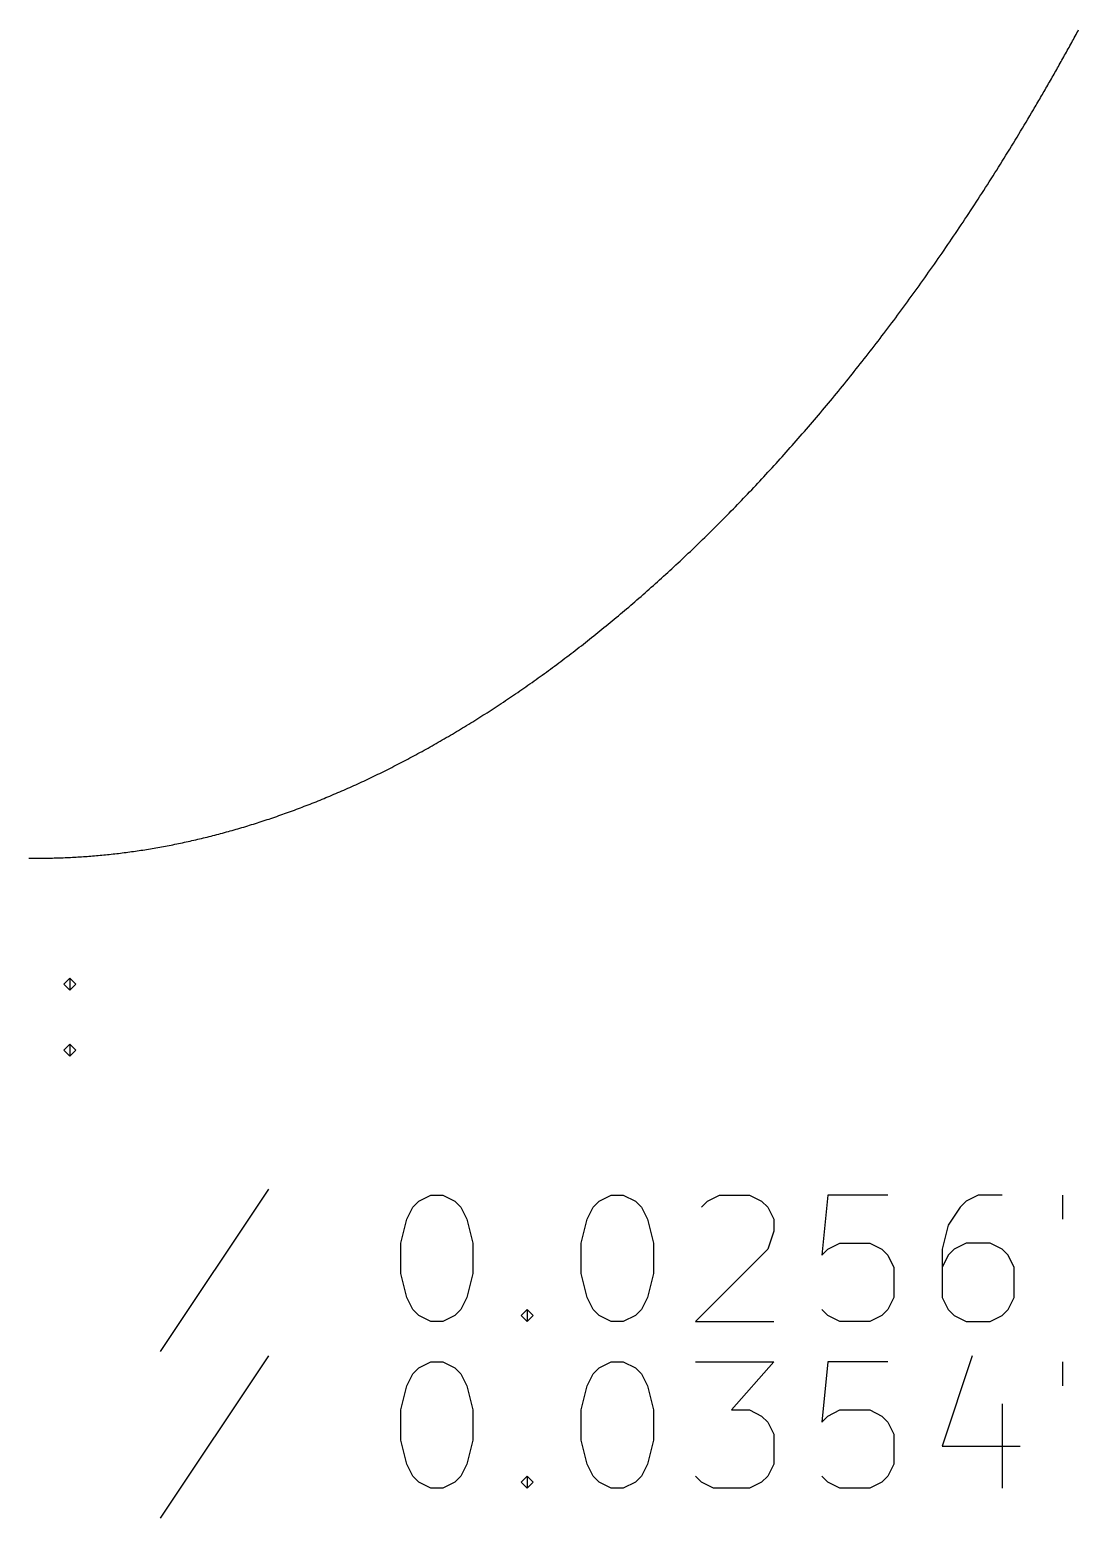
# Model space of a CAD drawing. Header units: millimetres. Extents: x 84 to 218, y -151 to -51.
# Drawn here: x 100.3 to 116.9, y -150.27 to -126.7 of the extents above; entities that cross this region are included whole.
import ezdxf

# ---------------------------------------------------------------- set-up
doc = ezdxf.new("R2010")
doc.units = ezdxf.units.MM
doc.layers.add('BLACK', color=250, linetype='CONTINUOUS')

msp = doc.modelspace()

# ---------------------------------------------------------------- linework, layer by layer
at = {"layer": 'BLACK', "linetype": 'CONTINUOUS'}
for p, q in [((116.825882, -126.84892), (116.839734, -126.823599)), ((116.839734, -126.823599), (116.853576, -126.798255)), ((116.853576, -126.798255), (116.867407, -126.77289)), ((116.867407, -126.77289), (116.881228, -126.747501)), ((116.881228, -126.747501), (116.895037, -126.722091)), ((116.895037, -126.722091), (116.908837, -126.696658)), ((116.700734, -127.075811), (116.714682, -127.050689)), ((116.714682, -127.050689), (116.728618, -127.025547)), ((116.728618, -127.025547), (116.742545, -127.000381)), ((116.742545, -127.000381), (116.756461, -126.975194)), ((116.756461, -126.975194), (116.770366, -126.949983)), ((116.770366, -126.949983), (116.784261, -126.924752)), ((116.784261, -126.924752), (116.798145, -126.899496)), ((116.798145, -126.899496), (116.812019, -126.87422)), ((116.812019, -126.87422), (116.825882, -126.84892)), ((116.560692, -127.32578), (116.574743, -127.300884)), ((116.574743, -127.300884), (116.588783, -127.275967)), ((116.588783, -127.275967), (116.602813, -127.251025)), ((116.602813, -127.251025), (116.616833, -127.226063)), ((116.616833, -127.226063), (116.630843, -127.201076)), ((116.630843, -127.201076), (116.644841, -127.176069)), ((116.644841, -127.176069), (116.65883, -127.151037)), ((116.65883, -127.151037), (116.672809, -127.125984)), ((116.672809, -127.125984), (116.686777, -127.100908)), ((116.686777, -127.100908), (116.700734, -127.075811)), ((116.433782, -127.548821), (116.447923, -127.52413)), ((116.447923, -127.52413), (116.462055, -127.499415)), ((116.462055, -127.499415), (116.476176, -127.474679)), ((116.476176, -127.474679), (116.490288, -127.449918)), ((116.490288, -127.449918), (116.504388, -127.425137)), ((116.504388, -127.425137), (116.51848, -127.400331)), ((116.51848, -127.400331), (116.532561, -127.375504)), ((116.532561, -127.375504), (116.546632, -127.350653)), ((116.546632, -127.350653), (116.560692, -127.32578)), ((116.29182, -127.794481), (116.30606, -127.770019)), ((116.30606, -127.770019), (116.320291, -127.745532)), ((116.320291, -127.745532), (116.334512, -127.721024)), ((116.334512, -127.721024), (116.348723, -127.696491)), ((116.348723, -127.696491), (116.362924, -127.671937)), ((116.362924, -127.671937), (116.377116, -127.647359)), ((116.377116, -127.647359), (116.391297, -127.622759)), ((116.391297, -127.622759), (116.405469, -127.598136)), ((116.405469, -127.598136), (116.41963, -127.57349)), ((116.41963, -127.57349), (116.433782, -127.548821)), ((116.163218, -128.013615), (116.191864, -127.96508)), ((116.191864, -127.96508), (116.206173, -127.940777)), ((116.206173, -127.940777), (116.220471, -127.916453)), ((116.220471, -127.916453), (116.234761, -127.892104)), ((116.234761, -127.892104), (116.24904, -127.867733)), ((116.24904, -127.867733), (116.26331, -127.843339)), ((116.26331, -127.843339), (116.27757, -127.818922)), ((116.27757, -127.818922), (116.29182, -127.794481)), ((116.019418, -128.254902), (116.048253, -128.20683)), ((116.048253, -128.20683), (116.077051, -128.158665)), ((116.077051, -128.158665), (116.105811, -128.110408)), ((116.105811, -128.110408), (116.134534, -128.062058)), ((116.134534, -128.062058), (116.163218, -128.013615)), ((115.874683, -128.493861), (115.903704, -128.446256)), ((115.903704, -128.446256), (115.932688, -128.398558)), ((115.932688, -128.398558), (115.961635, -128.350766)), ((115.961635, -128.350766), (115.990545, -128.30288)), ((115.990545, -128.30288), (116.019418, -128.254902)), ((115.729036, -128.730477), (115.758238, -128.683342)), ((115.758238, -128.683342), (115.787403, -128.636113)), ((115.787403, -128.636113), (115.816532, -128.58879)), ((115.816532, -128.58879), (115.845626, -128.541372)), ((115.845626, -128.541372), (115.874683, -128.493861)), ((115.582501, -128.964732), (115.611878, -128.918071)), ((115.611878, -128.918071), (115.64122, -128.871314)), ((115.64122, -128.871314), (115.670528, -128.824463)), ((115.670528, -128.824463), (115.6998, -128.777517)), ((115.6998, -128.777517), (115.729036, -128.730477)), ((115.4351, -129.196611), (115.464648, -129.150426)), ((115.464648, -129.150426), (115.494163, -129.104146)), ((115.494163, -129.104146), (115.523643, -129.05777)), ((115.523643, -129.05777), (115.553089, -129.011299)), ((115.553089, -129.011299), (115.582501, -128.964732)), ((115.286856, -129.426099), (115.316571, -129.380393)), ((115.316571, -129.380393), (115.346253, -129.334592)), ((115.346253, -129.334592), (115.375902, -129.288694)), ((115.375902, -129.288694), (115.405518, -129.242701)), ((115.405518, -129.242701), (115.4351, -129.196611)), ((115.107885, -129.698305), (115.137794, -129.653179)), ((115.137794, -129.653179), (115.167671, -129.607956)), ((115.167671, -129.607956), (115.197516, -129.562637)), ((115.197516, -129.562637), (115.227328, -129.517221)), ((115.227328, -129.517221), (115.257109, -129.471708)), ((115.257109, -129.471708), (115.286856, -129.426099)), ((114.957871, -129.922478), (114.987936, -129.877838)), ((114.987936, -129.877838), (115.01797, -129.833101)), ((115.01797, -129.833101), (115.047973, -129.788266)), ((115.047973, -129.788266), (115.077945, -129.743334)), ((115.077945, -129.743334), (115.107885, -129.698305)), ((114.807091, -130.144213), (114.837307, -130.100062)), ((114.837307, -130.100062), (114.867493, -130.055813)), ((114.867493, -130.055813), (114.89765, -130.011466)), ((114.89765, -130.011466), (114.927776, -129.967021)), ((114.927776, -129.967021), (114.957871, -129.922478)), ((114.625174, -130.407056), (114.655566, -130.363495)), ((114.655566, -130.363495), (114.685929, -130.319835)), ((114.685929, -130.319835), (114.716264, -130.276077)), ((114.716264, -130.276077), (114.746569, -130.232221)), ((114.746569, -130.232221), (114.776844, -130.188266)), ((114.776844, -130.188266), (114.807091, -130.144213)), ((114.472789, -130.623378), (114.503322, -130.580312)), ((114.503322, -130.580312), (114.533828, -130.537147)), ((114.533828, -130.537147), (114.564305, -130.493882)), ((114.564305, -130.493882), (114.594754, -130.450518)), ((114.594754, -130.450518), (114.625174, -130.407056)), ((114.289018, -130.87969), (114.319714, -130.83722)), ((114.319714, -130.83722), (114.350383, -130.794651)), ((114.350383, -130.794651), (114.381025, -130.751982)), ((114.381025, -130.751982), (114.411641, -130.709214)), ((114.411641, -130.709214), (114.442229, -130.666346)), ((114.442229, -130.666346), (114.472789, -130.623378)), ((114.135144, -131.090539), (114.165971, -131.048569)), ((114.165971, -131.048569), (114.196772, -131.0065)), ((114.196772, -131.0065), (114.227547, -130.96433)), ((114.227547, -130.96433), (114.258295, -130.92206)), ((114.258295, -130.92206), (114.289018, -130.87969)), ((113.949656, -131.340249), (113.980633, -131.298882)), ((113.980633, -131.298882), (114.011585, -131.257414)), ((114.011585, -131.257414), (114.042512, -131.215846)), ((114.042512, -131.215846), (114.073415, -131.174178)), ((114.073415, -131.174178), (114.104292, -131.132408)), ((114.104292, -131.132408), (114.135144, -131.090539)), ((113.79441, -131.545569), (113.825507, -131.504707)), ((113.825507, -131.504707), (113.85658, -131.463744)), ((113.85658, -131.463744), (113.887629, -131.42268)), ((113.887629, -131.42268), (113.918655, -131.381515)), ((113.918655, -131.381515), (113.949656, -131.340249)), ((113.607344, -131.788613), (113.638578, -131.74836)), ((113.638578, -131.74836), (113.66979, -131.708004)), ((113.66979, -131.708004), (113.70098, -131.667548)), ((113.70098, -131.667548), (113.732146, -131.626989)), ((113.732146, -131.626989), (113.76329, -131.58633)), ((113.76329, -131.58633), (113.79441, -131.545569)), ((113.419476, -132.027997), (113.450841, -131.988355)), ((113.450841, -131.988355), (113.482185, -131.94861)), ((113.482185, -131.94861), (113.513508, -131.908764)), ((113.513508, -131.908764), (113.544808, -131.868815)), ((113.544808, -131.868815), (113.576087, -131.828765)), ((113.576087, -131.828765), (113.607344, -131.788613)), ((113.230847, -132.263706), (113.262336, -132.224677)), ((113.262336, -132.224677), (113.293805, -132.185546)), ((113.293805, -132.185546), (113.325254, -132.146312)), ((113.325254, -132.146312), (113.356682, -132.106976)), ((113.356682, -132.106976), (113.38809, -132.067538)), ((113.38809, -132.067538), (113.419476, -132.027997)), ((113.041499, -132.495724), (113.073105, -132.457311)), ((113.073105, -132.457311), (113.104693, -132.418796)), ((113.104693, -132.418796), (113.136261, -132.380177)), ((113.136261, -132.380177), (113.167809, -132.341456)), ((113.167809, -132.341456), (113.199338, -132.302632)), ((113.199338, -132.302632), (113.230847, -132.263706)), ((112.851473, -132.724039), (112.883189, -132.686244)), ((112.883189, -132.686244), (112.914888, -132.648346)), ((112.914888, -132.648346), (112.946568, -132.610345)), ((112.946568, -132.610345), (112.97823, -132.572241)), ((112.97823, -132.572241), (113.009874, -132.534034)), ((113.009874, -132.534034), (113.041499, -132.495724)), ((112.628972, -132.985709), (112.660808, -132.948638)), ((112.660808, -132.948638), (112.692628, -132.911463)), ((112.692628, -132.911463), (112.724431, -132.874185)), ((112.724431, -132.874185), (112.756218, -132.836803)), ((112.756218, -132.836803), (112.787987, -132.799319)), ((112.787987, -132.799319), (112.819738, -132.76173)), ((112.819738, -132.76173), (112.851473, -132.724039)), ((112.437616, -133.205958), (112.469548, -133.169509)), ((112.469548, -133.169509), (112.501464, -133.132956)), ((112.501464, -133.132956), (112.533365, -133.0963)), ((112.533365, -133.0963), (112.56525, -133.05954)), ((112.56525, -133.05954), (112.597119, -133.022676)), ((112.597119, -133.022676), (112.628972, -132.985709)), ((112.213675, -133.45819), (112.24571, -133.422469)), ((112.24571, -133.422469), (112.277731, -133.386644)), ((112.277731, -133.386644), (112.309737, -133.350714)), ((112.309737, -133.350714), (112.341729, -133.314681)), ((112.341729, -133.314681), (112.373706, -133.278544)), ((112.373706, -133.278544), (112.405668, -133.242303)), ((112.405668, -133.242303), (112.437616, -133.205958)), ((112.021179, -133.670328), (112.053295, -133.635232)), ((112.053295, -133.635232), (112.085397, -133.600032)), ((112.085397, -133.600032), (112.117487, -133.564728)), ((112.117487, -133.564728), (112.149563, -133.529319)), ((112.149563, -133.529319), (112.181626, -133.493807)), ((112.181626, -133.493807), (112.213675, -133.45819)), ((111.796017, -133.913076), (111.82822, -133.878711)), ((111.82822, -133.878711), (111.86041, -133.844242)), ((111.86041, -133.844242), (111.892588, -133.809668)), ((111.892588, -133.809668), (111.924754, -133.774989)), ((111.924754, -133.774989), (111.956908, -133.740207)), ((111.956908, -133.740207), (111.98905, -133.70532)), ((111.98905, -133.70532), (112.021179, -133.670328)), ((111.570289, -134.150703), (111.602568, -134.11707)), ((111.602568, -134.11707), (111.634837, -134.083332)), ((111.634837, -134.083332), (111.667095, -134.04949)), ((111.667095, -134.04949), (111.699343, -134.015544)), ((111.699343, -134.015544), (111.731579, -133.981492)), ((111.731579, -133.981492), (111.763804, -133.947336)), ((111.763804, -133.947336), (111.796017, -133.913076)), ((111.344055, -134.383201), (111.376403, -134.350301)), ((111.376403, -134.350301), (111.408741, -134.317297)), ((111.408741, -134.317297), (111.441071, -134.284187)), ((111.441071, -134.284187), (111.47339, -134.250973)), ((111.47339, -134.250973), (111.5057, -134.217654)), ((111.5057, -134.217654), (111.537999, -134.184231)), ((111.537999, -134.184231), (111.570289, -134.150703)), ((111.117377, -134.610567), (111.149785, -134.5784)), ((111.149785, -134.5784), (111.182184, -134.546129)), ((111.182184, -134.546129), (111.214576, -134.513753)), ((111.214576, -134.513753), (111.246958, -134.481272)), ((111.246958, -134.481272), (111.279333, -134.448687)), ((111.279333, -134.448687), (111.311698, -134.415996)), ((111.311698, -134.415996), (111.344055, -134.383201)), ((110.857851, -134.864124), (110.890316, -134.832796)), ((110.890316, -134.832796), (110.922775, -134.801364)), ((110.922775, -134.801364), (110.955226, -134.769826)), ((110.955226, -134.769826), (110.987671, -134.738184)), ((110.987671, -134.738184), (111.020109, -134.706437)), ((111.020109, -134.706437), (111.052539, -134.674585)), ((111.052539, -134.674585), (111.084962, -134.642628)), ((111.084962, -134.642628), (111.117377, -134.610567)), ((110.597912, -135.110973), (110.630424, -135.080484)), ((110.630424, -135.080484), (110.662931, -135.04989)), ((110.662931, -135.04989), (110.695432, -135.019191)), ((110.695432, -135.019191), (110.727927, -134.988387)), ((110.727927, -134.988387), (110.760417, -134.957479)), ((110.760417, -134.957479), (110.792901, -134.926465)), ((110.792901, -134.926465), (110.825379, -134.895347)), ((110.825379, -134.895347), (110.857851, -134.864124)), ((110.370196, -135.321465), (110.40274, -135.291709)), ((110.40274, -135.291709), (110.43528, -135.261848)), ((110.43528, -135.261848), (110.467815, -135.231883)), ((110.467815, -135.231883), (110.500346, -135.201812)), ((110.500346, -135.201812), (110.532873, -135.171637)), ((110.532873, -135.171637), (110.565395, -135.141358)), ((110.565395, -135.141358), (110.597912, -135.110973)), ((110.109717, -135.555746), (110.142288, -135.526827)), ((110.142288, -135.526827), (110.174856, -135.497803)), ((110.174856, -135.497803), (110.207421, -135.468675)), ((110.207421, -135.468675), (110.239983, -135.439442)), ((110.239983, -135.439442), (110.272541, -135.410105)), ((110.272541, -135.410105), (110.305096, -135.380663)), ((110.305096, -135.380663), (110.337648, -135.351116)), ((110.337648, -135.351116), (110.370196, -135.321465)), ((109.816484, -135.811316), (109.849073, -135.783337)), ((109.849073, -135.783337), (109.881659, -135.755253)), ((109.881659, -135.755253), (109.914245, -135.727066)), ((109.914245, -135.727066), (109.946829, -135.698773)), ((109.946829, -135.698773), (109.979411, -135.670377)), ((109.979411, -135.670377), (110.011991, -135.641876)), ((110.011991, -135.641876), (110.044569, -135.61327)), ((110.044569, -135.61327), (110.077144, -135.584561)), ((110.077144, -135.584561), (110.109717, -135.555746)), ((109.55575, -136.031396), (109.588343, -136.00425)), ((109.588343, -136.00425), (109.620936, -135.977001)), ((109.620936, -135.977001), (109.653529, -135.949647)), ((109.653529, -135.949647), (109.686121, -135.922189)), ((109.686121, -135.922189), (109.718713, -135.894627)), ((109.718713, -135.894627), (109.751304, -135.866961)), ((109.751304, -135.866961), (109.783895, -135.83919)), ((109.783895, -135.83919), (109.816484, -135.811316)), ((109.262433, -136.271027), (109.29502, -136.244817)), ((109.29502, -136.244817), (109.327608, -136.218503)), ((109.327608, -136.218503), (109.360198, -136.192085)), ((109.360198, -136.192085), (109.392788, -136.165563)), ((109.392788, -136.165563), (109.425379, -136.138937)), ((109.425379, -136.138937), (109.457971, -136.112208)), ((109.457971, -136.112208), (109.490564, -136.085374)), ((109.490564, -136.085374), (109.523157, -136.058437)), ((109.523157, -136.058437), (109.55575, -136.031396)), ((108.969232, -136.502261), (109.001801, -136.476982)), ((109.001801, -136.476982), (109.034372, -136.4516)), ((109.034372, -136.4516), (109.066946, -136.426114)), ((109.066946, -136.426114), (109.099522, -136.400525)), ((109.099522, -136.400525), (109.1321, -136.374833)), ((109.1321, -136.374833), (109.164681, -136.349037)), ((109.164681, -136.349037), (109.197263, -136.323137)), ((109.197263, -136.323137), (109.229847, -136.297134)), ((109.229847, -136.297134), (109.262433, -136.271027)), ((108.643718, -136.749378), (108.676253, -136.72513)), ((108.676253, -136.72513), (108.708792, -136.700779)), ((108.708792, -136.700779), (108.741335, -136.676324)), ((108.741335, -136.676324), (108.773881, -136.651767)), ((108.773881, -136.651767), (108.806432, -136.627107)), ((108.806432, -136.627107), (108.838985, -136.602344)), ((108.838985, -136.602344), (108.871542, -136.577478)), ((108.871542, -136.577478), (108.904102, -136.552509)), ((108.904102, -136.552509), (108.936666, -136.527436)), ((108.936666, -136.527436), (108.969232, -136.502261)), ((108.318618, -136.986224), (108.351105, -136.963)), ((108.351105, -136.963), (108.383598, -136.939674)), ((108.383598, -136.939674), (108.416096, -136.916245)), ((108.416096, -136.916245), (108.448599, -136.892715)), ((108.448599, -136.892715), (108.481107, -136.869081)), ((108.481107, -136.869081), (108.51362, -136.845346)), ((108.51362, -136.845346), (108.546138, -136.821508)), ((108.546138, -136.821508), (108.57866, -136.797567)), ((108.57866, -136.797567), (108.611187, -136.773524)), ((108.611187, -136.773524), (108.643718, -136.749378)), ((107.994066, -137.212856), (108.026492, -137.190651)), ((108.026492, -137.190651), (108.058926, -137.168344)), ((108.058926, -137.168344), (108.091366, -137.145935)), ((108.091366, -137.145935), (108.123812, -137.123424)), ((108.123812, -137.123424), (108.156265, -137.100812)), ((108.156265, -137.100812), (108.188724, -137.078098)), ((108.188724, -137.078098), (108.221188, -137.055283)), ((108.221188, -137.055283), (108.253659, -137.032365)), ((108.253659, -137.032365), (108.286136, -137.009345)), ((108.286136, -137.009345), (108.318618, -136.986224)), ((107.637844, -137.450437), (107.670189, -137.429343)), ((107.670189, -137.429343), (107.702543, -137.408149)), ((107.702543, -137.408149), (107.734905, -137.386854)), ((107.734905, -137.386854), (107.767274, -137.365458)), ((107.767274, -137.365458), (107.799651, -137.343961)), ((107.799651, -137.343961), (107.832035, -137.322363)), ((107.832035, -137.322363), (107.864427, -137.300665)), ((107.864427, -137.300665), (107.896826, -137.278864)), ((107.896826, -137.278864), (107.929232, -137.256963)), ((107.929232, -137.256963), (107.961646, -137.23496)), ((107.961646, -137.23496), (107.994066, -137.212856)), ((107.282601, -137.675838), (107.314851, -137.655848)), ((107.314851, -137.655848), (107.34711, -137.635757)), ((107.34711, -137.635757), (107.379379, -137.615567)), ((107.379379, -137.615567), (107.411657, -137.595277)), ((107.411657, -137.595277), (107.443943, -137.574886)), ((107.443943, -137.574886), (107.476239, -137.554396)), ((107.476239, -137.554396), (107.508543, -137.533805)), ((107.508543, -137.533805), (107.540856, -137.513113)), ((107.540856, -137.513113), (107.573177, -137.492322)), ((107.573177, -137.492322), (107.605506, -137.471429)), ((107.605506, -137.471429), (107.637844, -137.450437)), ((106.864236, -137.926665), (106.896356, -137.907965)), ((106.896356, -137.907965), (106.928487, -137.889166)), ((106.928487, -137.889166), (106.960629, -137.870269)), ((106.960629, -137.870269), (106.992781, -137.851272)), ((106.992781, -137.851272), (107.024943, -137.832177)), ((107.024943, -137.832177), (107.057116, -137.812982)), ((107.057116, -137.812982), (107.089299, -137.793689)), ((107.089299, -137.793689), (107.121491, -137.774296)), ((107.121491, -137.774296), (107.153694, -137.754803)), ((107.153694, -137.754803), (107.185906, -137.735211)), ((107.185906, -137.735211), (107.218128, -137.71552)), ((107.218128, -137.71552), (107.25036, -137.695729)), ((107.25036, -137.695729), (107.282601, -137.675838)), ((106.447681, -138.160814), (106.479654, -138.14339)), ((106.479654, -138.14339), (106.51164, -138.125869)), ((106.51164, -138.125869), (106.543637, -138.10825)), ((106.543637, -138.10825), (106.575646, -138.090533)), ((106.575646, -138.090533), (106.607666, -138.072718)), ((106.607666, -138.072718), (106.639698, -138.054805)), ((106.639698, -138.054805), (106.671741, -138.036794)), ((106.671741, -138.036794), (106.703796, -138.018685)), ((106.703796, -138.018685), (106.735862, -138.000478)), ((106.735862, -138.000478), (106.767939, -137.982172)), ((106.767939, -137.982172), (106.800027, -137.963768)), ((106.800027, -137.963768), (106.832126, -137.945266)), ((106.832126, -137.945266), (106.864236, -137.926665)), ((106.001351, -138.394553), (106.033148, -138.378486)), ((106.033148, -138.378486), (106.064959, -138.362322)), ((106.064959, -138.362322), (106.096783, -138.346062)), ((106.096783, -138.346062), (106.12862, -138.329706)), ((106.12862, -138.329706), (106.160469, -138.313253)), ((106.160469, -138.313253), (106.192332, -138.296703)), ((106.192332, -138.296703), (106.224207, -138.280057)), ((106.224207, -138.280057), (106.256095, -138.263313)), ((106.256095, -138.263313), (106.287995, -138.246473)), ((106.287995, -138.246473), (106.319908, -138.229536)), ((106.319908, -138.229536), (106.351833, -138.212501)), ((106.351833, -138.212501), (106.38377, -138.19537)), ((106.38377, -138.19537), (106.415719, -138.178141)), ((106.415719, -138.178141), (106.447681, -138.160814)), ((105.526014, -138.624076), (105.557605, -138.609441)), ((105.557605, -138.609441), (105.589211, -138.594711)), ((105.589211, -138.594711), (105.620831, -138.579887)), ((105.620831, -138.579887), (105.652465, -138.564967)), ((105.652465, -138.564967), (105.684113, -138.549952)), ((105.684113, -138.549952), (105.715775, -138.534842)), ((105.715775, -138.534842), (105.747451, -138.519637)), ((105.747451, -138.519637), (105.779141, -138.504337)), ((105.779141, -138.504337), (105.810844, -138.488941)), ((105.810844, -138.488941), (105.842562, -138.473449)), ((105.842562, -138.473449), (105.874293, -138.457862)), ((105.874293, -138.457862), (105.906037, -138.442178)), ((105.906037, -138.442178), (105.937795, -138.426399)), ((105.937795, -138.426399), (105.969566, -138.410524)), ((105.969566, -138.410524), (106.001351, -138.394553)), ((104.991214, -138.858462), (105.022551, -138.845424)), ((105.022551, -138.845424), (105.053905, -138.832292)), ((105.053905, -138.832292), (105.085274, -138.819067)), ((105.085274, -138.819067), (105.116658, -138.805748)), ((105.116658, -138.805748), (105.148057, -138.792337)), ((105.148057, -138.792337), (105.179472, -138.778832)), ((105.179472, -138.778832), (105.210901, -138.765233)), ((105.210901, -138.765233), (105.242346, -138.751541)), ((105.242346, -138.751541), (105.273805, -138.737754)), ((105.273805, -138.737754), (105.30528, -138.723874)), ((105.30528, -138.723874), (105.336769, -138.7099)), ((105.336769, -138.7099), (105.368274, -138.695832)), ((105.368274, -138.695832), (105.399792, -138.68167)), ((105.399792, -138.68167), (105.431326, -138.667413)), ((105.431326, -138.667413), (105.462874, -138.653062)), ((105.462874, -138.653062), (105.494437, -138.638616)), ((105.494437, -138.638616), (105.526014, -138.624076)), ((104.367782, -139.099847), (104.3988, -139.088649)), ((104.3988, -139.088649), (104.429834, -139.077359)), ((104.429834, -139.077359), (104.460884, -139.065978)), ((104.460884, -139.065978), (104.491951, -139.054506)), ((104.491951, -139.054506), (104.523035, -139.042943)), ((104.523035, -139.042943), (104.554134, -139.031288)), ((104.554134, -139.031288), (104.58525, -139.019542)), ((104.58525, -139.019542), (104.616382, -139.007704)), ((104.616382, -139.007704), (104.647531, -138.995774)), ((104.647531, -138.995774), (104.678695, -138.983752)), ((104.678695, -138.983752), (104.709876, -138.971639)), ((104.709876, -138.971639), (104.741072, -138.959433)), ((104.741072, -138.959433), (104.772285, -138.947136)), ((104.772285, -138.947136), (104.803513, -138.934746)), ((104.803513, -138.934746), (104.834757, -138.922263)), ((104.834757, -138.922263), (104.866017, -138.909688)), ((104.866017, -138.909688), (104.897293, -138.897021)), ((104.897293, -138.897021), (104.928584, -138.884261)), ((104.928584, -138.884261), (104.959891, -138.871408)), ((104.959891, -138.871408), (104.991214, -138.858462)), ((103.659039, -139.332527), (103.689665, -139.323394)), ((103.689665, -139.323394), (103.720308, -139.314172)), ((103.720308, -139.314172), (103.750968, -139.304861)), ((103.750968, -139.304861), (103.781647, -139.295462)), ((103.781647, -139.295462), (103.812342, -139.285973)), ((103.812342, -139.285973), (103.843055, -139.276396)), ((103.843055, -139.276396), (103.873785, -139.266729)), ((103.873785, -139.266729), (103.904532, -139.256973)), ((103.904532, -139.256973), (103.935296, -139.247127)), ((103.935296, -139.247127), (103.966078, -139.237193)), ((103.966078, -139.237193), (103.996877, -139.227168)), ((103.996877, -139.227168), (104.027692, -139.217054)), ((104.027692, -139.217054), (104.058525, -139.20685)), ((104.058525, -139.20685), (104.089375, -139.196556)), ((104.089375, -139.196556), (104.120242, -139.186172)), ((104.120242, -139.186172), (104.151126, -139.175698)), ((104.151126, -139.175698), (104.182026, -139.165133)), ((104.182026, -139.165133), (104.212944, -139.154479)), ((104.212944, -139.154479), (104.243878, -139.143734)), ((104.243878, -139.143734), (104.274829, -139.132898)), ((104.274829, -139.132898), (104.305797, -139.121972)), ((104.305797, -139.121972), (104.336781, -139.110955)), ((104.336781, -139.110955), (104.367782, -139.099847)), ((102.748525, -139.565764), (102.778614, -139.559246)), ((102.778614, -139.559246), (102.808722, -139.552642)), ((102.808722, -139.552642), (102.838847, -139.545953)), ((102.838847, -139.545953), (102.868991, -139.539178)), ((102.868991, -139.539178), (102.899153, -139.532316)), ((102.899153, -139.532316), (102.929333, -139.525369)), ((102.929333, -139.525369), (102.959532, -139.518335)), ((102.959532, -139.518335), (102.989748, -139.511215)), ((102.989748, -139.511215), (103.019983, -139.504008)), ((103.019983, -139.504008), (103.050235, -139.496715)), ((103.050235, -139.496715), (103.080506, -139.489335)), ((103.080506, -139.489335), (103.110794, -139.481868)), ((103.110794, -139.481868), (103.141101, -139.474315)), ((103.141101, -139.474315), (103.171425, -139.466674)), ((103.171425, -139.466674), (103.201768, -139.458947)), ((103.201768, -139.458947), (103.232128, -139.451132)), ((103.232128, -139.451132), (103.262506, -139.443231)), ((103.262506, -139.443231), (103.292902, -139.435242)), ((103.292902, -139.435242), (103.323316, -139.427165)), ((103.323316, -139.427165), (103.353748, -139.419001)), ((103.353748, -139.419001), (103.384197, -139.41075)), ((103.384197, -139.41075), (103.414665, -139.40241)), ((103.414665, -139.40241), (103.44515, -139.393983)), ((103.44515, -139.393983), (103.475652, -139.385468)), ((103.475652, -139.385468), (103.506173, -139.376865)), ((103.506173, -139.376865), (103.536711, -139.368174)), ((103.536711, -139.368174), (103.567267, -139.359395)), ((103.567267, -139.359395), (103.59784, -139.350527)), ((103.59784, -139.350527), (103.628431, -139.341571)), ((103.628431, -139.341571), (103.659039, -139.332527)), ((101.092846, -139.796479), (101.121905, -139.794632)), ((101.121905, -139.794632), (101.150983, -139.792703)), ((101.150983, -139.792703), (101.180078, -139.790693)), ((101.180078, -139.790693), (101.209193, -139.788602)), ((101.209193, -139.788602), (101.238325, -139.786429)), ((101.238325, -139.786429), (101.267476, -139.784174)), ((101.267476, -139.784174), (101.296645, -139.781838)), ((101.296645, -139.781838), (101.325833, -139.77942)), ((101.325833, -139.77942), (101.355039, -139.77692)), ((101.355039, -139.77692), (101.384264, -139.774338)), ((101.384264, -139.774338), (101.413507, -139.771675)), ((101.413507, -139.771675), (101.442768, -139.768929)), ((101.442768, -139.768929), (101.472048, -139.766101)), ((101.472048, -139.766101), (101.501346, -139.763192)), ((101.501346, -139.763192), (101.530663, -139.760199)), ((101.530663, -139.760199), (101.559998, -139.757125)), ((101.559998, -139.757125), (101.589352, -139.753968)), ((101.589352, -139.753968), (101.618724, -139.750729)), ((101.618724, -139.750729), (101.648115, -139.747407)), ((101.648115, -139.747407), (101.677524, -139.744003)), ((101.677524, -139.744003), (101.706951, -139.740516)), ((101.706951, -139.740516), (101.736397, -139.736946)), ((101.736397, -139.736946), (101.765862, -139.733294)), ((101.765862, -139.733294), (101.795345, -139.729558)), ((101.795345, -139.729558), (101.824846, -139.72574)), ((101.824846, -139.72574), (101.854366, -139.721838)), ((101.854366, -139.721838), (101.883904, -139.717854)), ((101.883904, -139.717854), (101.913461, -139.713786)), ((101.913461, -139.713786), (101.943036, -139.709635)), ((101.943036, -139.709635), (101.97263, -139.7054)), ((101.97263, -139.7054), (102.002242, -139.701082)), ((102.002242, -139.701082), (102.031872, -139.696681)), ((102.031872, -139.696681), (102.061521, -139.692196)), ((102.061521, -139.692196), (102.091189, -139.687627)), ((102.091189, -139.687627), (102.120875, -139.682974)), ((102.120875, -139.682974), (102.150579, -139.678238)), ((102.150579, -139.678238), (102.180302, -139.673417)), ((102.180302, -139.673417), (102.210043, -139.668513)), ((102.210043, -139.668513), (102.239803, -139.663524)), ((102.239803, -139.663524), (102.269581, -139.658451)), ((102.269581, -139.658451), (102.299377, -139.653294)), ((102.299377, -139.653294), (102.329192, -139.648053)), ((102.329192, -139.648053), (102.359025, -139.642727)), ((102.359025, -139.642727), (102.388877, -139.637316)), ((102.388877, -139.637316), (102.418747, -139.631821)), ((102.418747, -139.631821), (102.448635, -139.626241)), ((102.448635, -139.626241), (102.478541, -139.620577)), ((102.478541, -139.620577), (102.508466, -139.614827)), ((102.508466, -139.614827), (102.53841, -139.608993)), ((102.53841, -139.608993), (102.568371, -139.603073)), ((102.568371, -139.603073), (102.598351, -139.597068)), ((102.598351, -139.597068), (102.628349, -139.590978)), ((102.628349, -139.590978), (102.658366, -139.584803)), ((102.658366, -139.584803), (102.6884, -139.578542)), ((102.6884, -139.578542), (102.718453, -139.572196)), ((102.718453, -139.572196), (102.748525, -139.565764)), ((100.286607, -139.815433), (100.315157, -139.815839)), ((100.315157, -139.815839), (100.343724, -139.816165)), ((100.343724, -139.816165), (100.37231, -139.816411)), ((100.37231, -139.816411), (100.400913, -139.816577)), ((100.400913, -139.816577), (100.429535, -139.816664)), ((100.429535, -139.816664), (100.458174, -139.81667)), ((100.458174, -139.81667), (100.486832, -139.816597)), ((100.486832, -139.816597), (100.515508, -139.816443)), ((100.515508, -139.816443), (100.544202, -139.816209)), ((100.544202, -139.816209), (100.572914, -139.815896)), ((100.572914, -139.815896), (100.601644, -139.815502)), ((100.601644, -139.815502), (100.630392, -139.815028)), ((100.630392, -139.815028), (100.659159, -139.814473)), ((100.659159, -139.814473), (100.687943, -139.813838)), ((100.687943, -139.813838), (100.716746, -139.813123)), ((100.716746, -139.813123), (100.745568, -139.812327)), ((100.745568, -139.812327), (100.774407, -139.811451)), ((100.774407, -139.811451), (100.803264, -139.810494)), ((100.803264, -139.810494), (100.83214, -139.809456)), ((100.83214, -139.809456), (100.861034, -139.808338)), ((100.861034, -139.808338), (100.889947, -139.807139)), ((100.889947, -139.807139), (100.918878, -139.805859)), ((100.918878, -139.805859), (100.947827, -139.804498)), ((100.947827, -139.804498), (100.976794, -139.803057)), ((100.976794, -139.803057), (101.005779, -139.801534)), ((101.005779, -139.801534), (101.034783, -139.79993)), ((101.034783, -139.79993), (101.063806, -139.798246)), ((101.063806, -139.798246), (101.092846, -139.796479)), ((100.841816, -141.811962), (100.937054, -141.716724)), ((100.937054, -141.907201), (100.841816, -141.811962)), ((100.937054, -141.716724), (101.032292, -141.811962)), ((100.937054, -141.716724), (100.937054, -141.907201)), ((101.032292, -141.811962), (100.937054, -141.907201)), ((100.841816, -142.859582), (100.937054, -142.764343)), ((100.937054, -142.95482), (100.841816, -142.859582)), ((100.937054, -142.764343), (101.032292, -142.859582)), ((100.937054, -142.764343), (100.937054, -142.95482)), ((101.032292, -142.859582), (100.937054, -142.95482)), ((104.079912, -145.059582), (102.365627, -147.63101)), ((106.460865, -145.250058), (106.651341, -145.15482)), ((106.651341, -145.15482), (106.841818, -145.15482)), ((106.841818, -145.15482), (107.032294, -145.250058)), ((109.318008, -145.250058), (109.508484, -145.15482)), ((109.508484, -145.15482), (109.698961, -145.15482)), ((109.698961, -145.15482), (109.889437, -145.250058)), ((111.032294, -145.250058), (111.22277, -145.15482)), ((111.22277, -145.15482), (111.698961, -145.15482)), ((111.698961, -145.15482), (111.889437, -145.250058)), ((112.937056, -145.15482), (112.841818, -146.107201)), ((113.889437, -145.15482), (112.937056, -145.15482)), ((115.318008, -145.15482), (115.127532, -145.250058)), ((115.698961, -145.15482), (115.318008, -145.15482)), ((116.651342, -145.15482), (116.651342, -145.535772)), ((106.270389, -145.535772), (106.365627, -145.345296)), ((106.365627, -145.345296), (106.460865, -145.250058)), ((107.032294, -145.250058), (107.127532, -145.345296)), ((107.127532, -145.345296), (107.22277, -145.535772)), ((109.127532, -145.535772), (109.22277, -145.345296)), ((109.22277, -145.345296), (109.318008, -145.250058)), ((109.889437, -145.250058), (109.984675, -145.345296)), ((109.984675, -145.345296), (110.079913, -145.535772)), ((110.937056, -145.345296), (111.032294, -145.250058)), ((111.889437, -145.250058), (111.984675, -145.345296)), ((111.984675, -145.345296), (112.079913, -145.535772)), ((115.032294, -145.345296), (114.841818, -145.63101)), ((115.127532, -145.250058), (115.032294, -145.345296)), ((106.175151, -145.916724), (106.270389, -145.535772)), ((107.22277, -145.535772), (107.318008, -145.916724)), ((109.032294, -145.916724), (109.127532, -145.535772)), ((110.079913, -145.535772), (110.175151, -145.916724)), ((112.079913, -145.535772), (112.079913, -145.726248)), ((114.841818, -145.63101), (114.74658, -146.011962)), ((106.175151, -146.392915), (106.175151, -145.916724)), ((107.318008, -145.916724), (107.318008, -146.392915)), ((109.032294, -146.392915), (109.032294, -145.916724)), ((110.175151, -145.916724), (110.175151, -146.392915)), ((112.079913, -145.726248), (111.984675, -146.011962)), ((112.937056, -146.011962), (113.127532, -145.916724)), ((113.127532, -145.916724), (113.603723, -145.916724)), ((113.603723, -145.916724), (113.794199, -146.011962)), ((115.127532, -145.916724), (114.937056, -146.011962)), ((115.508485, -145.916724), (115.127532, -145.916724)), ((115.698961, -146.011962), (115.508485, -145.916724)), ((111.984675, -146.011962), (110.841818, -147.15482)), ((112.841818, -146.107201), (112.937056, -146.011962)), ((113.794199, -146.011962), (113.889437, -146.107201)), ((113.889437, -146.107201), (113.984675, -146.297677)), ((114.74658, -146.011962), (114.74658, -146.773867)), ((114.841818, -146.107201), (114.74658, -146.297677)), ((114.937056, -146.011962), (114.841818, -146.107201)), ((115.794199, -146.107201), (115.698961, -146.011962)), ((115.889437, -146.297677), (115.794199, -146.107201)), ((106.270389, -146.773867), (106.175151, -146.392915)), ((107.318008, -146.392915), (107.22277, -146.773867)), ((109.127532, -146.773867), (109.032294, -146.392915)), ((110.175151, -146.392915), (110.079913, -146.773867)), ((113.984675, -146.297677), (113.984675, -146.773867)), ((115.889437, -146.773867), (115.889437, -146.297677)), ((106.365627, -146.964343), (106.270389, -146.773867)), ((107.22277, -146.773867), (107.127532, -146.964343)), ((109.22277, -146.964343), (109.127532, -146.773867)), ((110.079913, -146.773867), (109.984675, -146.964343)), ((113.984675, -146.773867), (113.889437, -146.964343)), ((114.74658, -146.773867), (114.841818, -146.964343)), ((115.794199, -146.964343), (115.889437, -146.773867)), ((106.460865, -147.059582), (106.365627, -146.964343)), ((106.651341, -147.15482), (106.460865, -147.059582)), ((107.032294, -147.059582), (106.841818, -147.15482)), ((107.127532, -146.964343), (107.032294, -147.059582)), ((108.079913, -147.059582), (108.175151, -146.964343)), ((108.175151, -147.15482), (108.079913, -147.059582)), ((108.175151, -146.964343), (108.270389, -147.059582)), ((108.175151, -146.964343), (108.175151, -147.15482)), ((108.270389, -147.059582), (108.175151, -147.15482)), ((109.318008, -147.059582), (109.22277, -146.964343)), ((109.508484, -147.15482), (109.318008, -147.059582)), ((109.889437, -147.059582), (109.698961, -147.15482)), ((109.984675, -146.964343), (109.889437, -147.059582)), ((112.937056, -147.059582), (112.841818, -146.964343)), ((113.127532, -147.15482), (112.937056, -147.059582)), ((113.794199, -147.059582), (113.603723, -147.15482)), ((113.889437, -146.964343), (113.794199, -147.059582)), ((114.841818, -146.964343), (114.937056, -147.059582)), ((114.937056, -147.059582), (115.127532, -147.15482)), ((115.508485, -147.15482), (115.698961, -147.059582)), ((115.698961, -147.059582), (115.794199, -146.964343)), ((106.841818, -147.15482), (106.651341, -147.15482)), ((109.698961, -147.15482), (109.508484, -147.15482)), ((110.841818, -147.15482), (112.079913, -147.15482)), ((113.603723, -147.15482), (113.127532, -147.15482)), ((115.127532, -147.15482), (115.508485, -147.15482)), ((104.079912, -147.699582), (102.365627, -150.27101)), ((106.460865, -147.890058), (106.651341, -147.79482)), ((106.651341, -147.79482), (106.841818, -147.79482)), ((106.841818, -147.79482), (107.032294, -147.890058)), ((109.318008, -147.890058), (109.508484, -147.79482)), ((109.508484, -147.79482), (109.698961, -147.79482)), ((109.698961, -147.79482), (109.889437, -147.890058)), ((110.841818, -147.79482), (112.079913, -147.79482)), ((112.079913, -147.79482), (111.413246, -148.556724)), ((112.937056, -147.79482), (112.841818, -148.747201)), ((113.889437, -147.79482), (112.937056, -147.79482)), ((115.22277, -147.699582), (114.74658, -149.128153)), ((116.651342, -147.79482), (116.651342, -148.175772)), ((106.270389, -148.175772), (106.365627, -147.985296)), ((106.365627, -147.985296), (106.460865, -147.890058)), ((107.032294, -147.890058), (107.127532, -147.985296)), ((107.127532, -147.985296), (107.22277, -148.175772)), ((109.127532, -148.175772), (109.22277, -147.985296)), ((109.22277, -147.985296), (109.318008, -147.890058)), ((109.889437, -147.890058), (109.984675, -147.985296)), ((109.984675, -147.985296), (110.079913, -148.175772)), ((106.175151, -148.556724), (106.270389, -148.175772)), ((107.22277, -148.175772), (107.318008, -148.556724)), ((109.032294, -148.556724), (109.127532, -148.175772)), ((110.079913, -148.175772), (110.175151, -148.556724)), ((115.698961, -148.461486), (115.698961, -149.79482)), ((106.175151, -149.032915), (106.175151, -148.556724)), ((107.318008, -148.556724), (107.318008, -149.032915)), ((109.032294, -149.032915), (109.032294, -148.556724)), ((110.175151, -148.556724), (110.175151, -149.032915)), ((111.413246, -148.556724), (111.698961, -148.556724)), ((111.698961, -148.556724), (111.889437, -148.651962)), ((111.889437, -148.651962), (111.984675, -148.747201)), ((111.984675, -148.747201), (112.079913, -148.937677)), ((112.841818, -148.747201), (112.937056, -148.651962)), ((112.937056, -148.651962), (113.127532, -148.556724)), ((113.127532, -148.556724), (113.603723, -148.556724)), ((113.603723, -148.556724), (113.794199, -148.651962)), ((113.794199, -148.651962), (113.889437, -148.747201)), ((113.889437, -148.747201), (113.984675, -148.937677)), ((112.079913, -148.937677), (112.079913, -149.413867)), ((113.984675, -148.937677), (113.984675, -149.413867)), ((106.270389, -149.413867), (106.175151, -149.032915)), ((107.318008, -149.032915), (107.22277, -149.413867)), ((109.127532, -149.413867), (109.032294, -149.032915)), ((110.175151, -149.032915), (110.079913, -149.413867)), ((114.74658, -149.128153), (115.984675, -149.128153)), ((106.365627, -149.604343), (106.270389, -149.413867)), ((107.22277, -149.413867), (107.127532, -149.604343)), ((109.22277, -149.604343), (109.127532, -149.413867)), ((110.079913, -149.413867), (109.984675, -149.604343)), ((112.079913, -149.413867), (111.984675, -149.604343)), ((113.984675, -149.413867), (113.889437, -149.604343)), ((106.460865, -149.699582), (106.365627, -149.604343)), ((107.127532, -149.604343), (107.032294, -149.699582)), ((108.079913, -149.699582), (108.175151, -149.604343)), ((108.175151, -149.604343), (108.270389, -149.699582)), ((108.175151, -149.604343), (108.175151, -149.79482)), ((109.318008, -149.699582), (109.22277, -149.604343)), ((109.984675, -149.604343), (109.889437, -149.699582)), ((110.937056, -149.699582), (110.841818, -149.604343)), ((111.984675, -149.604343), (111.889437, -149.699582)), ((112.937056, -149.699582), (112.841818, -149.604343)), ((113.889437, -149.604343), (113.794199, -149.699582)), ((106.651341, -149.79482), (106.460865, -149.699582)), ((106.841818, -149.79482), (106.651341, -149.79482)), ((107.032294, -149.699582), (106.841818, -149.79482)), ((108.175151, -149.79482), (108.079913, -149.699582)), ((108.270389, -149.699582), (108.175151, -149.79482)), ((109.508484, -149.79482), (109.318008, -149.699582)), ((109.698961, -149.79482), (109.508484, -149.79482)), ((109.889437, -149.699582), (109.698961, -149.79482)), ((111.127532, -149.79482), (110.937056, -149.699582)), ((111.698961, -149.79482), (111.127532, -149.79482)), ((111.889437, -149.699582), (111.698961, -149.79482)), ((113.127532, -149.79482), (112.937056, -149.699582)), ((113.603723, -149.79482), (113.127532, -149.79482)), ((113.794199, -149.699582), (113.603723, -149.79482))]:
    msp.add_line(p, q, dxfattribs=at)

doc.saveas('drawing.dxf')
